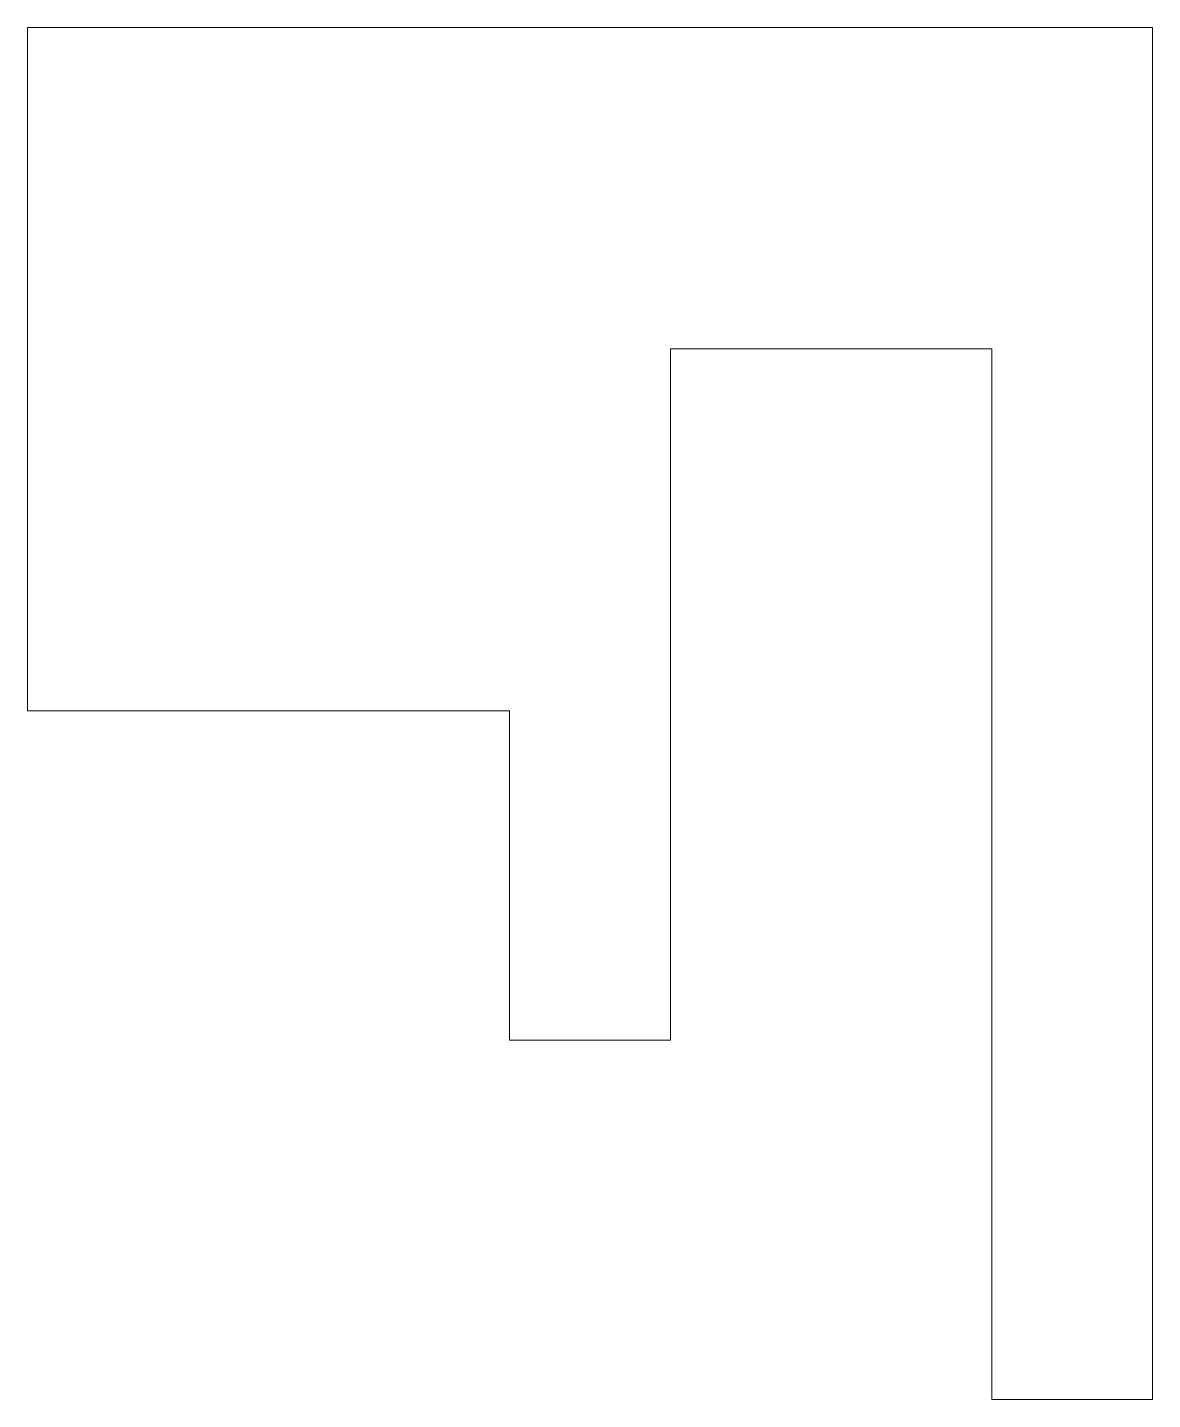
# Model space of a CAD drawing. Header units: millimetres. Extents: x -111.2 to -66.8, y -20.6 to 33.6.
import ezdxf

# ---------------------------------------------------------------- set-up
doc = ezdxf.new("R2010")
doc.units = ezdxf.units.MM

msp = doc.modelspace()

# ---------------------------------------------------------------- linework, layer by layer
at = {"color": 1, "linetype": 'Continuous', "lineweight": 5}
for p, q in [((-111.211, 33.625), (-111.211, 6.625)), ((-66.761, 33.625), (-111.211, 33.625)), ((-66.761, -20.575), (-66.761, 33.625)), ((-85.811, -6.375), (-85.811, 20.925)), ((-85.811, 20.925), (-73.111, 20.925)), ((-73.111, 20.925), (-73.111, -20.575)), ((-111.211, 6.625), (-92.161, 6.625)), ((-92.161, 6.625), (-92.161, -6.375)), ((-92.161, -6.375), (-85.811, -6.375)), ((-73.111, -20.575), (-66.761, -20.575))]:
    msp.add_line(p, q, dxfattribs=at)

doc.saveas('drawing.dxf')
